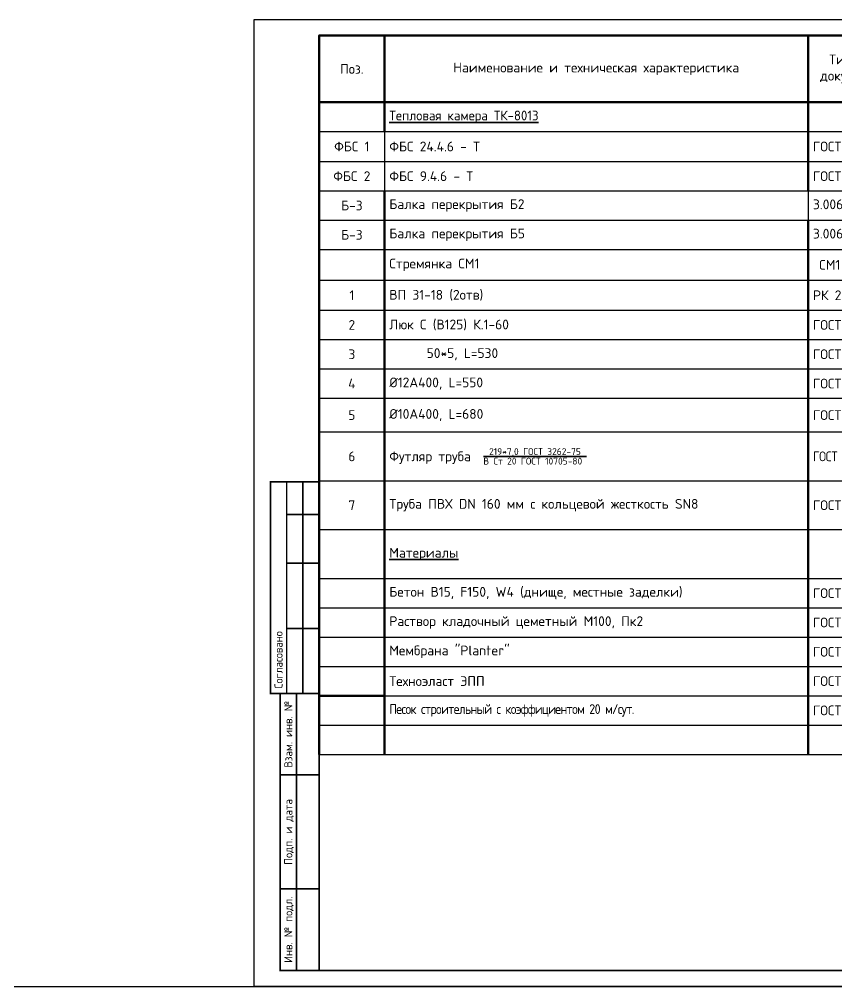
# Model space of a CAD drawing. Header units: millimetres. Extents: x 1601 to 14530, y 1157 to 3820.
# Drawn here: x 12641.5 to 12892.2, y 2831 to 3128 of the extents above; entities that cross this region are included whole.
import ezdxf
from ezdxf.enums import TextEntityAlignment as Align

# ---------------------------------------------------------------- set-up
doc = ezdxf.new("R2010")
doc.units = ezdxf.units.MM
doc.layers.add('Размеры на чертеже', color=250, linetype='Continuous', lineweight=25)
doc.layers.add('таблица', color=250, linetype='Continuous', lineweight=35)
doc.styles.add('-ISOCPEUR-', font='isocpeur.TTF')
doc.styles.add('GOST', font='GOST Common.ttf')

# ---------------------------------------------------------------- blocks, each defined once
blk = doc.blocks.new('*T338')
at = {"layer": 'таблица', "color": 7, "lineweight": 50, "transparency": 16777216}
for p, q in [((0, 0), (395, 0)), ((0, 0), (0, -20.43)), ((20, 0), (20, -20.43)), ((150, 0), (150, -20.43)), ((210, 0), (210, -20.43)), ((245, 0), (245, -20.43)), ((290, 0), (290, -20.43)), ((310, 0), (310, -20.43)), ((330, 0), (330, -20.43)), ((355, 0), (355, -20.43)), ((395, 0), (395, -20.43))]:
    blk.add_line(p, q, dxfattribs=at)
at = {"layer": 'таблица', "color": 0, "lineweight": 50, "transparency": 16777216}
for p, q in [((0, -20.43), (150, -20.43)), ((0, -20.43), (0, -220.68)), ((20, -20.43), (20, -29.43)), ((210, -20.43), (395, -20.43)), ((210, -20.43), (210, -65.65)), ((245, -20.43), (245, -84.33)), ((395, -20.43), (395, -220.68)), ((20, -47.65), (20, -220.68)), ((355, -56.65), (355, -65.65)), ((290, -65.65), (290, -75.11)), ((310, -65.65), (310, -84.33)), ((330, -65.65), (330, -84.33)), ((210, -75.11), (210, -102.33)), ((245, -102.33), (245, -220.68)), ((290, -121.68), (290, -220.68)), ((355, -166.68), (355, -175.68)), ((330, -175.68), (330, -184.68)), ((355, -193.68), (355, -220.68)), ((0, -202.68), (20, -202.68)), ((330, -202.68), (355, -202.68)), ((330, -211.68), (330, -220.68))]:
    blk.add_line(p, q, dxfattribs=at)
at = {"layer": 'таблица', "color": 0, "linetype": 'ByBlock', "lineweight": 50, "transparency": 16777216}
for p, q in [((150, -20.43), (210, -20.43)), ((150, -20.43), (150, -47.65)), ((290, -20.43), (290, -56.65)), ((310, -20.43), (310, -65.65)), ((330, -20.43), (330, -56.65)), ((150, -56.65), (150, -220.68)), ((290, -75.11), (290, -121.68)), ((245, -84.33), (245, -102.33)), ((310, -84.33), (310, -220.68)), ((330, -84.33), (330, -166.68)), ((330, -184.68), (330, -193.68))]:
    blk.add_line(p, q, dxfattribs=at)
at = {"layer": 'таблица', "color": 0, "linetype": 'ByBlock', "lineweight": -2, "transparency": 16777216}
for p, q in [((355, -20.43), (355, -56.65)), ((20, -29.43), (20, -47.65)), ((210, -29.43), (290, -29.43)), ((355, -29.43), (395, -29.43)), ((355, -38.65), (395, -38.65)), ((150, -47.65), (150, -56.65)), ((210, -56.65), (290, -56.65)), ((290, -56.65), (290, -65.65)), ((330, -56.65), (355, -56.65)), ((330, -56.65), (330, -65.65)), ((20, -65.65), (150, -65.65)), ((210, -65.65), (210, -75.11)), ((290, -65.65), (330, -65.65)), ((355, -65.65), (355, -166.68)), ((330, -75.11), (355, -75.11)), ((210, -84.33), (290, -84.33)), ((210, -93.33), (290, -93.33)), ((310, -93.33), (355, -93.33)), ((210, -102.33), (245, -102.33)), ((210, -102.33), (210, -220.68)), ((245, -121.68), (290, -121.68)), ((330, -166.68), (355, -166.68)), ((330, -166.68), (330, -175.68)), ((355, -175.68), (355, -193.68)), ((310, -184.68), (330, -184.68)), ((330, -193.68), (355, -193.68)), ((330, -193.68), (330, -211.68)), ((310, -211.68), (330, -211.68)), ((310, -220.68), (330, -220.68))]:
    blk.add_line(p, q, dxfattribs=at)
at = {"layer": 'таблица', "color": 0, "lineweight": 25, "transparency": 16777216}
for p, q in [((0, -29.43), (20, -29.43)), ((0, -38.65), (20, -38.65)), ((210, -38.65), (290, -38.65)), ((0, -47.65), (20, -47.65)), ((210, -47.65), (290, -47.65)), ((355, -47.65), (395, -47.65)), ((0, -56.65), (20, -56.65)), ((355, -56.65), (395, -56.65)), ((0, -65.65), (20, -65.65)), ((210, -65.65), (290, -65.65)), ((330, -65.65), (395, -65.65)), ((0, -75.11), (20, -75.11)), ((210, -75.11), (290, -75.11)), ((310, -75.11), (330, -75.11)), ((355, -75.11), (395, -75.11)), ((0, -84.33), (20, -84.33)), ((310, -84.33), (395, -84.33)), ((0, -93.33), (20, -93.33)), ((355, -93.33), (395, -93.33)), ((0, -102.33), (20, -102.33)), ((355, -102.33), (395, -102.33)), ((0, -111.33), (20, -111.33)), ((210, -111.33), (245, -111.33)), ((355, -111.33), (395, -111.33)), ((0, -121.68), (20, -121.68)), ((210, -121.68), (245, -121.68)), ((355, -121.68), (395, -121.68)), ((0, -136.68), (20, -136.68)), ((210, -136.68), (290, -136.68)), ((355, -136.68), (395, -136.68)), ((0, -151.68), (20, -151.68)), ((210, -151.68), (290, -151.68)), ((355, -151.68), (395, -151.68)), ((0, -166.68), (20, -166.68)), ((210, -166.68), (290, -166.68)), ((355, -166.68), (395, -166.68)), ((0, -175.68), (20, -175.68)), ((210, -175.68), (290, -175.68)), ((330, -175.68), (395, -175.68)), ((0, -184.68), (20, -184.68)), ((210, -184.68), (290, -184.68)), ((330, -184.68), (395, -184.68)), ((0, -193.68), (20, -193.68)), ((210, -193.68), (290, -193.68)), ((355, -193.68), (395, -193.68)), ((210, -202.68), (290, -202.68)), ((355, -202.68), (395, -202.68)), ((0, -211.68), (20, -211.68)), ((210, -211.68), (290, -211.68)), ((330, -211.68), (395, -211.68)), ((0, -220.68), (20, -220.68)), ((210, -220.68), (290, -220.68)), ((330, -220.68), (395, -220.68))]:
    blk.add_line(p, q, dxfattribs=at)
at = {"layer": 'таблица', "color": 0, "linetype": 'ByBlock', "lineweight": 25, "transparency": 16777216}
for p, q in [((20, -29.43), (210, -29.43)), ((290, -29.43), (355, -29.43)), ((20, -38.65), (210, -38.65)), ((290, -38.65), (355, -38.65)), ((20, -47.65), (210, -47.65)), ((290, -47.65), (355, -47.65)), ((20, -56.65), (210, -56.65)), ((290, -56.65), (330, -56.65)), ((150, -65.65), (210, -65.65)), ((20, -75.11), (210, -75.11)), ((290, -75.11), (310, -75.11)), ((20, -84.33), (210, -84.33)), ((290, -84.33), (310, -84.33)), ((20, -93.33), (210, -93.33)), ((290, -93.33), (310, -93.33)), ((20, -102.33), (210, -102.33)), ((245, -102.33), (355, -102.33)), ((20, -111.33), (210, -111.33)), ((245, -111.33), (355, -111.33)), ((20, -121.68), (210, -121.68)), ((290, -121.68), (355, -121.68)), ((20, -136.68), (210, -136.68)), ((290, -136.68), (355, -136.68)), ((20, -151.68), (210, -151.68)), ((290, -151.68), (355, -151.68)), ((20, -166.68), (210, -166.68)), ((290, -166.68), (330, -166.68)), ((20, -175.68), (210, -175.68)), ((290, -175.68), (330, -175.68)), ((20, -184.68), (210, -184.68)), ((290, -184.68), (310, -184.68)), ((20, -193.68), (210, -193.68)), ((290, -193.68), (330, -193.68)), ((20, -202.68), (210, -202.68)), ((290, -202.68), (330, -202.68)), ((20, -211.68), (210, -211.68)), ((290, -211.68), (310, -211.68)), ((20, -220.68), (210, -220.68)), ((290, -220.68), (310, -220.68))]:
    blk.add_line(p, q, dxfattribs=at)
at = {"layer": 'таблица', "color": 7, "transparency": 16777216, "char_height": 3, "attachment_point": 5, "style": '-ISOCPEUR-'}
for s, insert, width in [('Тип, марка, обозначение документа, опросного листа', (180, -10.22), 57), ('Ед. изме-ре- ния', (300, -10.22), 17), ('Поз.', (10, -10.22), 17), ('Наименование и техническая характеристика', (85, -10.22), 127), ('Код продукции', (227.5, -10.22), 32), ('Поставщик', (267.5, -10.22), 42), ('Коли-чест-во', (320, -10.22), 17), ('Масса 1 ед., кг.', (342.5, -10.22), 22), ('Примечание', (375, -10.22), 37), ('ФБС 1', (10, -34.04), 17), ('ФБС 2', (10, -43.15), 17), ('Б-3', (10, -52.15), 17), ('Б-3', (10, -61.15), 17), ('809', (342.5, -61.15), 22), ('4', (320, -70.38), 20), ('1', (10, -79.72), 17), ('2', (320, -79.72), 17), ('2963', (342.5, -79.72), 22), ('2', (10, -88.83), 17), ('3', (10, -97.83), 17), ('4', (10, -106.83), 17), ('5', (10, -116.51), 17), ('6', (10, -129.18), 17), ('7', (10, -144.18), 17)]:
    blk.add_mtext(s, dxfattribs=dict(at, insert=insert, width=width))
at = {"layer": 'таблица', "color": 0, "transparency": 16777216, "char_height": 3, "style": '-ISOCPEUR-'}
for s, insert, width, attachment_point in [('{\\fGOST Common|b0|i0|c204|p34;\\L\\C256;Тепловая камера ТК-8013}', (21.5, -24.93), 127, 4), ('ФБС 24.4.6 - Т', (21.5, -34.04), 127, 4), ('ГОСТ 13579- 2018', (151.5, -34.04), 57, 4), ('13', (320, -34.04), 17, 5), ('1300', (342.5, -34.04), 22, 5), ('шт', (300, -34.04), 17, 5), ('ФБС 9.4.6 - Т', (21.5, -43.15), 127, 4), ('ГОСТ 13579- 2018', (151.5, -43.15), 57, 4), ('шт', (300, -43.15), 17, 5), ('18', (320, -43.15), 17, 5), ('500', (342.5, -43.15), 22, 5), ('Балка перекрытия Б2', (21.5, -52.15), 127, 4), ('3.006.1-8, вып.1-2', (151.5, -52.15), 57, 4), ('шт', (300, -52.15), 17, 5), ('1', (320, -52.15), 17, 5), ('430', (342.5, -52.15), 22, 5), ('Балка перекрытия Б5', (21.5, -61.15), 127, 4), ('3.006.1-8, вып.1-2', (151.5, -61.15), 57, 4), ('шт', (300, -61.15), 17, 5), ('2', (320, -61.15), 17, 5), ('Стремянка СМ1', (21.5, -70.38), 127, 4), (' СМ1', (151.5, -70.38), 57, 4), ('шт', (300, -70.38), 17, 5), ('31.1', (342.5, -70.38), 22, 5), ('ВП 31-18 (2отв)', (21.5, -79.72), 127, 4), ('РК 2303-86', (151.5, -79.72), 57, 4), ('шт', (300, -79.72), 17, 5), ('Люк С (В125) К.1-60', (21.5, -88.83), 127, 4), ('ГОСТ 3634-2019', (151.5, -88.83), 57, 4), ('шт', (300, -88.83), 17, 5), ('4', (320, -88.83), 17, 5), ('70', (342.5, -88.83), 22, 5), ('      50*5, L=530', (21.5, -97.83), 127, 4), ('ГОСТ 8509-93', (151.5, -97.83), 57, 4), ('шт', (300, -97.83), 17, 5), ('4', (320, -97.83), 17, 5), ('1,8', (342.5, -97.83), 22, 5), ('%%C12А400, L=550', (21.5, -106.83), 127, 4), ('{\\C0;ГОСТ 34028-2016}', (151.5, -106.83), 57, 4), ('шт', (300, -106.83), 17, 5), ('8', (320, -106.83), 17, 5), ('0,5', (342.5, -106.83), 22, 5), ('%%C10А400, L=680', (21.5, -116.51), 127, 4), ('{\\C0;ГОСТ 34028-2016}', (151.5, -116.51), 57, 4), ('44', (320, -116.51), 17, 5), ('0,4', (342.5, -116.51), 22, 5), ('шт', (300, -116.51), 17, 5), ('\\A1;Футляр труба  {\\H0.7x;\\S219*7,0 ГОСТ 3262-75/В Ст 20 ГОСТ 10705-80 ;}', (21.5, -129.18), 127, 4), ('{\\W0.9;\\T0.95;ГОСТ 3262-75/ГОСТ 10705-80}', (151.5, -129.18), 57, 4), ('0.60', (320, -129.18), 17, 5), ('36,60', (342.5, -129.18), 22, 5), ('м', (300, -129.18), 17, 5), ('Труба ПВХ DN 160 мм с кольцевой жесткость SN8', (21.5, -144.18), 127, 4), ('3,00', (320, -144.18), 17, 5), ('3,69', (342.5, -144.18), 22, 5), ('ГОСТ Р 54475-2011', (151.5, -144.18), 57, 4), ('м', (300, -144.18), 17, 5), ('{\\LМатериалы}', (21.5, -159.18), 127, 4), ('\\A1;Бетон В15, F150, W4 (днище, местные заделки) ', (21.5, -171.18), 127, 4), ('\\A1;м{\\H0.7x;\\S3^ ;}', (300, -171.18), 17, 5), ('ГОСТ 26633-2012', (151.5, -171.18), 57, 4), ('7,1', (320, -171.18), 17, 5), ('\\A1;м{\\H0.7x;\\S3^ ;}', (300, -180.18), 17, 5), ('Раствор кладочный цеметный М100, Пк2', (21.5, -180.18), 127, 4), ('ГОСТ 28013-98', (151.5, -180.18), 57, 4), ('2,6', (320, -180.18), 17, 5), ('Мембрана "Planter"', (21.5, -189.18), 127, 4), ('ГОСТ 16337-77', (151.5, -189.18), 57, 4), ('\\A1;м{\\H0.7x;\\S2^ ;}', (300, -189.18), 17, 5), ('60', (320, -189.18), 17, 5), ('Техноэласт ЭПП', (21.5, -198.18), 127, 4), ('ГОСТ 30547-97', (151.5, -198.18), 57, 4), ('\\A1;м{\\H0.7x;\\S2^ ;}', (300, -198.18), 17, 5), ('120', (320, -198.18), 17, 5), ('{\\W0.9;\\T0.9;Песок строительный с коэффициентом 20 м/сут. }', (21.5, -207.18), 127, 4), ('ГОСТ 8736-93', (151.5, -207.18), 57, 4), ('\\A1;м{\\H0.7x;\\S3^ ;}', (300, -207.18), 17, 5), ('3,2', (320, -207.18), 17, 5)]:
    blk.add_mtext(s, dxfattribs=dict(at, insert=insert, width=width, attachment_point=attachment_point))
blk = doc.blocks.new('*U427')
blk.add_lwpolyline([(0, 0), (420, 0), (420, -297), (0, -297)], close=True)
at = {"const_width": 0.5}
blk.add_lwpolyline([(20, -5), (415, -5), (415, -292), (20, -292)], close=True, dxfattribs=at)
for points in [[(20, -207), (5, -207), (5, -142), (20, -142)], [(10, -142), (10, -207)], [(15, -142), (15, -207)], [(10, -152), (20, -152)], [(10, -167), (20, -167)], [(10, -187), (20, -187)], [(20, -292), (8, -292), (8, -207), (20, -207)], [(13, -207), (13, -292)], [(8, -232), (20, -232)], [(8, -267), (20, -267)]]:
    blk.add_lwpolyline(points, dxfattribs=at)
at = {"style": 'GOST'}
blk.add_text('Согласовано', height=2.5, rotation=90, dxfattribs=at).set_placement((7.5, -205.5), align=Align.MIDDLE_LEFT)
for s, p in [('Взам. инв. №', (10.5, -219.5)), ('Подп. и дата', (10.5, -249.5)), ('Инв. № подл.', (10.5, -279.5))]:
    blk.add_text(s, height=2.5, rotation=90, dxfattribs=at).set_placement(p, align=Align.MIDDLE_CENTER)
blk.add_attdef('РАЗРАБОТАЛ', text='', height=2.5, dxfattribs=at).set_placement((250.5, -264.22), align=Align.MIDDLE_LEFT)
blk.add_attdef('ПРОВЕРИЛ', (250.75, -270.73), '', height=2.5, dxfattribs=at)
at = {"style": 'GOST', "flags": 8}
for tag, p in [('ЛИСТ', (387.6, -271.87)), ('ЛИСТОВ', (405.3, -271.86)), ('ФОРМАТ', (380.97, -294.75))]:
    blk.add_attdef(tag, text='', height=3, dxfattribs=at).set_placement(p, align=Align.MIDDLE_CENTER)
blk.add_attdef('ИМЯ_ЧЕРТЕЖА_001', (321.53, -284.99), '', height=3, dxfattribs=at)

msp = doc.modelspace()

# ---------------------------------------------------------------- linework, layer by layer
msp.add_line((12602.6464, 2830.9949), (13320.0553, 2830.9949))

# ---------------------------------------------------------------- block references
msp.add_blockref('*T338', (12733.4801, 3122.9949))
at = {"layer": 'Размеры на чертеже', "lineweight": 90}
msp.add_blockref('*U427', (12713.4801, 3127.9949), dxfattribs=at)

doc.saveas('drawing.dxf')
